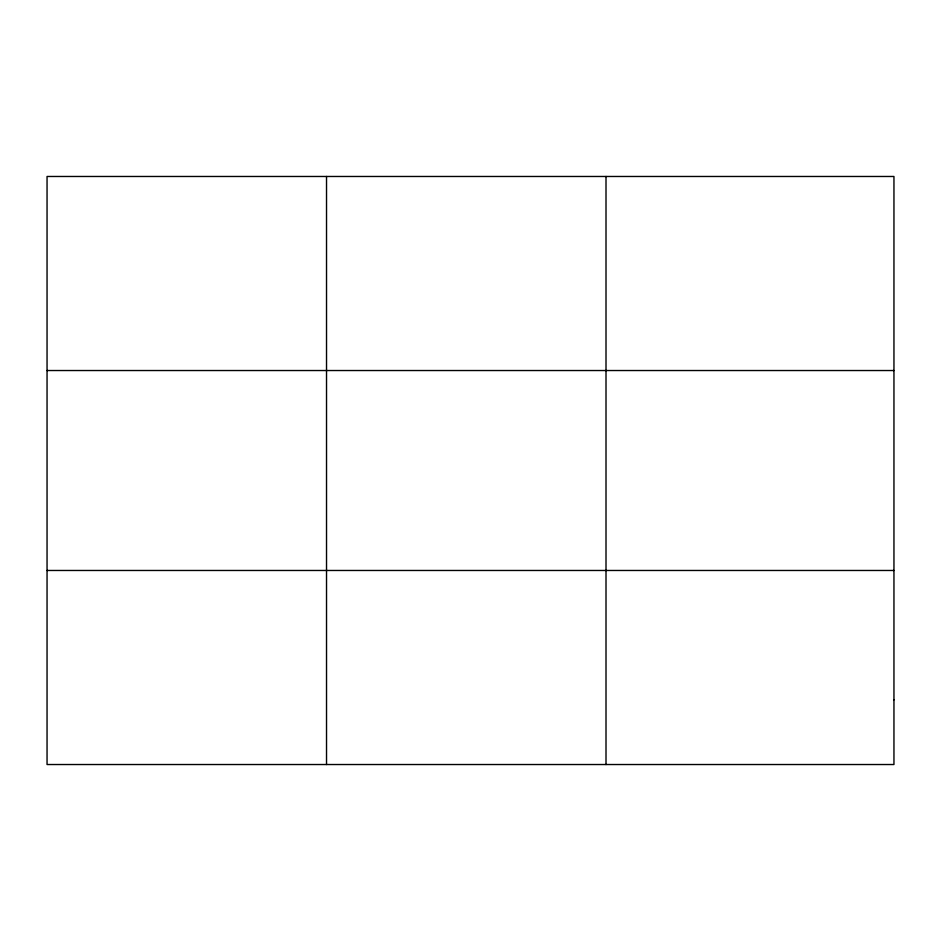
<?xml version="1.0" encoding="UTF-8"?>
<svg xmlns="http://www.w3.org/2000/svg" width="941" height="941" viewBox="0 0 941 941"><rect width="100%" height="100%" fill="white"/><g stroke="black" fill="none" stroke-linecap="round" stroke-linejoin="round"><path stroke-width="1.41" d="M326.527 764.527L326.527 176.473M606.004 764.527L606.004 176.473M47.05 370.531L893.95 370.531M47.05 570.469L893.95 570.469M893.95 699.845L893.95 764.527L47.05 764.527L47.05 176.473L893.95 176.473L893.95 699.845"/></g></svg>
